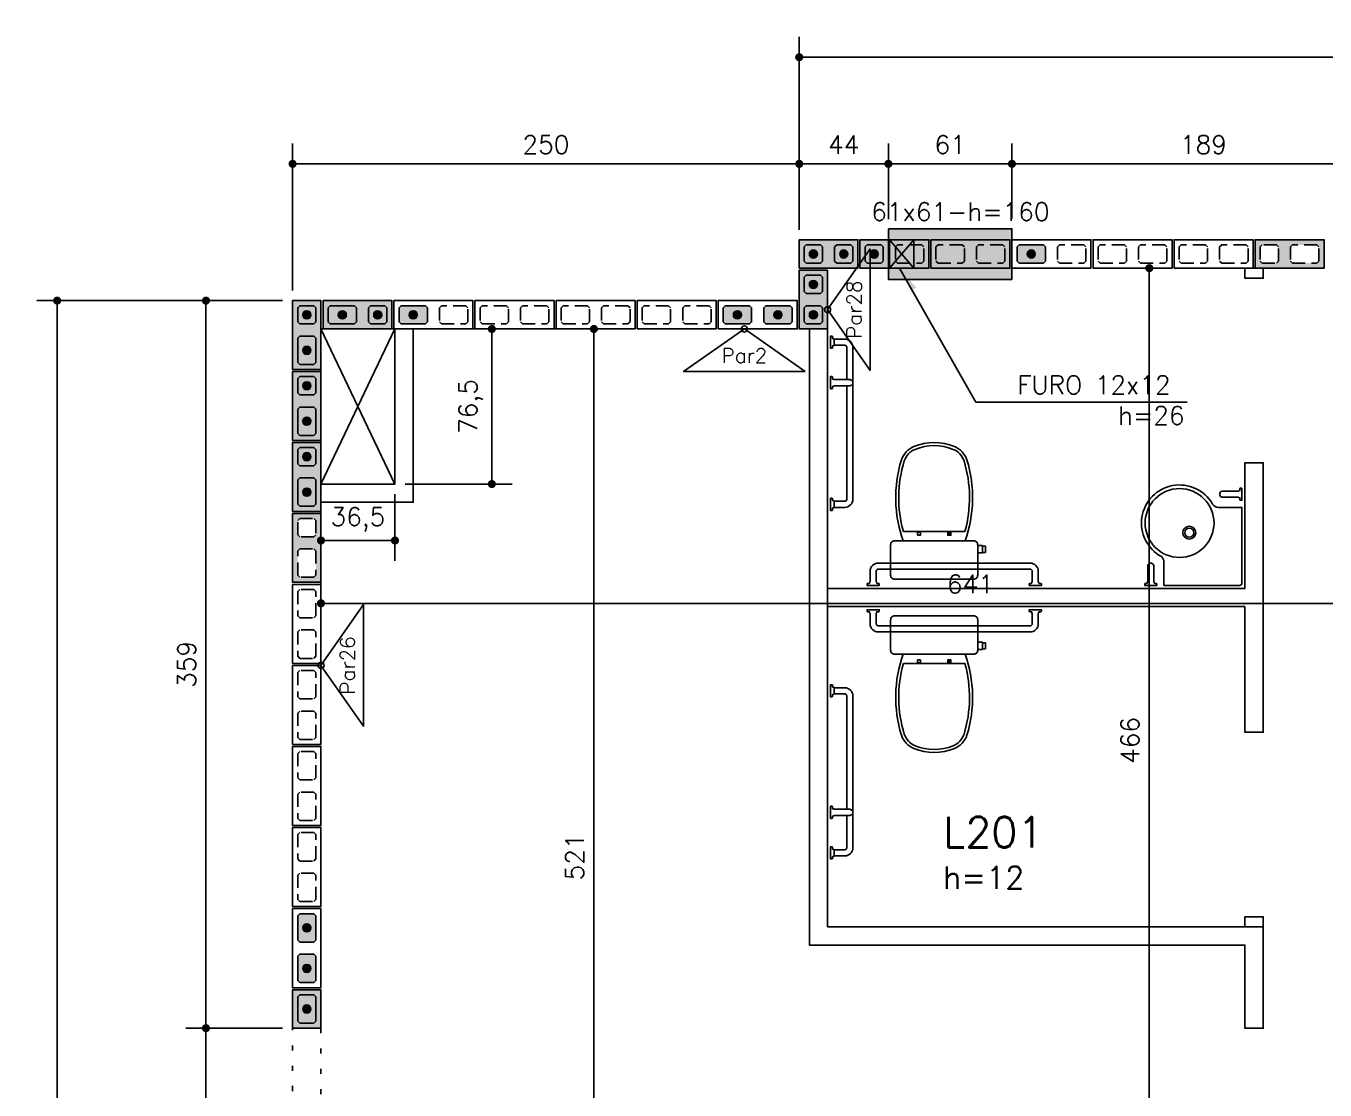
# Model space of a CAD drawing. Extents: x -14651 to 3496, y -7403 to -1290.
# Drawn here: x 68 to 709, y -6434 to -5909 of the extents above; entities that cross this region are included whole.
import ezdxf
from ezdxf.enums import TextEntityAlignment as Align

# ---------------------------------------------------------------- set-up
doc = ezdxf.new("R2010")
doc.units = 0
doc.header["$LTSCALE"] = 25
doc.linetypes.add('DASHED2', pattern=[0.375, 0.25, -0.125])
doc.linetypes.add('ESTILO_TQS_0002', pattern=[0.4, 0.1, -0.3])
for name, color, linetype in [('213', 252, 'Continuous'), ('241', 2, 'Continuous'), ('247', 50, 'Continuous'), ('248', 100, 'Continuous'), ('252', 1, 'Continuous'), ('ABERTURAS', 53, 'Continuous'), ('ac-furo', 170, 'Continuous'), ('ALVENARIA NÃO ESTRUTURAL', 242, 'Continuous'), ('Arranque', 14, 'Continuous'), ('COTA', 1, 'Continuous'), ('FERRO', 5, 'Continuous'), ('H2', 252, 'Continuous'), ('L-D', 2, 'Continuous'), ('L-N', 4, 'Continuous'), ('Linha_fina', 1, 'Continuous'), ('Pena_1', 1, 'Continuous'), ('Pena_2', 2, 'Continuous'), ('PORTA', 3, 'ESTILO_TQS_0002'), ('PROJ', 252, 'Continuous'), ('T1', 2, 'Continuous'), ('TJANELA', 2, 'Continuous'), ('VIGA', 3, 'Continuous')]:
    doc.layers.add(name, color=color, linetype=linetype)
doc.styles.add('COTA', font='romans.shx')
doc.styles.get("Standard").update_dxf_attribs({"font": 'romans.shx'})
doc.styles.add('Texto1', font='romans.shx', dxfattribs={"height": 9})
doc.dimstyles.new('forma', dxfattribs={"dimscale": 5, "dimtxt": 1.8, "dimasz": 0.8, "dimexe": 2, "dimexo": 1, "dimgap": 1, "dimtad": 1, "dimdec": 1, "dimzin": 9, "dimtxsty": 'COTA', "dimblk1": 'DOT', "dimblk2": 'DOT', "dimsah": 1, "dimcen": 0, "dimdle": 1, "dimclrd": 256, "dimclre": 256, "dimclrt": 2, "dimadec": 0, "dimazin": 0, "dimtfac": 1, "dimtdec": 0, "dimtmove": 0, "dimatfit": 3, "dimfxl": 1, "dimtolj": 1, "dimtzin": 0, "dimarcsym": 0})

# ---------------------------------------------------------------- blocks, each defined once
blk = doc.blocks.new('P4015', base_point=(5842102.11612, -8124149.02973))
blk.add_lwpolyline([(5842082.61612, -8124156.02973), (5842121.61612, -8124156.02973), (5842121.61612, -8124142.02973), (5842082.61612, -8124142.02973), (5842082.61612, -8124156.02973)])
at = {"color": 1, "linetype": 'DASHED2'}
for points in [[(5842085.11612, -8124152.52973), (5842086.11612, -8124153.52973), (5842098.11612, -8124153.52973), (5842099.11612, -8124152.52973), (5842099.11612, -8124145.52973), (5842098.11612, -8124144.52973), (5842086.11612, -8124144.52973), (5842085.11612, -8124145.52973), (5842085.11612, -8124152.52973)], [(5842105.11612, -8124152.52973), (5842106.11612, -8124153.52973), (5842118.11612, -8124153.52973), (5842119.11612, -8124152.52973), (5842119.11612, -8124145.52973), (5842118.11612, -8124144.52973), (5842106.11612, -8124144.52973), (5842105.11612, -8124145.52973), (5842105.11612, -8124152.52973)]]:
    blk.add_lwpolyline(points, dxfattribs=at)
blk = doc.blocks.new('P3515')
at = {"layer": '248'}
h = blk.add_hatch(color=100, dxfattribs=at)
h.paths.add_polyline_path([(17, 7), (-17, 7), (-17, -7), (17, -7)])
h.paths.add_polyline_path([(-5.5, -3.5), (-6.5, -4.5), (-13.5, -4.5), (-14.5, -3.5), (-14.5, 3.5), (-13.5, 4.5), (-6.5, 4.5), (-5.5, 3.5)], flags=16)
h.paths.add_polyline_path([(0.5, 3.5), (1.5, 4.5), (13.5, 4.5), (14.5, 3.5), (14.5, -3.5), (13.5, -4.5), (1.5, -4.5), (0.5, -3.5)], flags=16)
blk.add_lwpolyline([(-17, -7), (17, -7), (17, 7), (-17, 7), (-17, -7)])
at = {"color": 1, "linetype": 'DASHED2'}
for points in [[(-14.5, -3.5), (-13.5, -4.5), (-6.5, -4.5), (-5.5, -3.5), (-5.5, 3.5), (-6.5, 4.5), (-13.5, 4.5), (-14.5, 3.5), (-14.5, -3.5)], [(0.5, -3.5), (1.5, -4.5), (13.5, -4.5), (14.5, -3.5), (14.5, 3.5), (13.5, 4.5), (1.5, 4.5), (0.5, 3.5), (0.5, -3.5)]]:
    blk.add_lwpolyline(points, dxfattribs=at)
blk = doc.blocks.new('P3015')
at = {"layer": '252'}
h = blk.add_hatch(color=21, dxfattribs=at)
h.paths.add_polyline_path([(14.5, -7), (14.5, 7), (-14.5, 7), (-14.5, -7)])
h.paths.add_polyline_path([(3, 3.5), (4, 4.5), (11, 4.5), (12, 3.5), (12, -3.5), (11, -4.5), (4, -4.5), (3, -3.5)], flags=16)
h.paths.add_polyline_path([(-3, -3.5), (-4, -4.5), (-11, -4.5), (-12, -3.5), (-12, 3.5), (-11, 4.5), (-4, 4.5), (-3, 3.5)], flags=16)
blk.add_lwpolyline([(-14.5, -7), (14.5, -7), (14.5, 7), (-14.5, 7), (-14.5, -7)])
at = {"color": 1, "linetype": 'DASHED2'}
for points in [[(-12, -3.5), (-11, -4.5), (-4, -4.5), (-3, -3.5), (-3, 3.5), (-4, 4.5), (-11, 4.5), (-12, 3.5), (-12, -3.5)], [(3, -3.5), (4, -4.5), (11, -4.5), (12, -3.5), (12, 3.5), (11, 4.5), (4, 4.5), (3, 3.5), (3, -3.5)]]:
    blk.add_lwpolyline(points, dxfattribs=at)
blk = doc.blocks.new('GR-0909')
at = {"layer": '213'}
h = blk.add_hatch(color=256, dxfattribs=at)
h.paths.add_polyline_path([(3.5, -4.5), (4.5, -3.5), (4.500001, 3.5), (3.500001, 4.5), (-3.499999, 4.5), (-4.499999, 3.5), (-4.5, -3.5), (-3.5, -4.5)])
h.paths.add_polyline_path([(-2, 0, -1), (2, 0, -1)], flags=16)
at = {"layer": 'Arranque'}
blk.add_hatch(color=256, dxfattribs=at).paths.add_polyline_path([(2, 0, 1), (-2, 0, 1)])
at = {"layer": '213'}
blk.add_lwpolyline([(3.500001, 4.5), (4.500001, 3.5), (4.5, -3.5), (3.5, -4.5), (-3.5, -4.5), (-4.5, -3.5), (-4.499999, 3.5), (-3.499999, 4.5), (3.500001, 4.5)], dxfattribs=at)
at = {"layer": 'FERRO', "linetype": 'Continuous'}
blk.add_circle((0, 0), 2, dxfattribs=at)
blk = doc.blocks.new('GR-1409')
at = {"layer": '213'}
h = blk.add_hatch(color=256, dxfattribs=at)
h.paths.add_polyline_path([(-6, 4.5), (-7, 3.5), (-7, -3.5), (-6, -4.5), (6, -4.5), (7, -3.5), (7, 3.5), (6, 4.5)])
h.paths.add_polyline_path([(-2, 0, 1), (2, 0, 1)], flags=16)
at = {"layer": 'Arranque'}
blk.add_hatch(color=256, dxfattribs=at).paths.add_polyline_path([(-2, 0, 1), (2, 0, 1)])
at = {"layer": '213'}
blk.add_lwpolyline([(-7, 3.5), (-6, 4.5), (6, 4.5), (7, 3.5), (7, -3.5), (6, -4.5), (-6, -4.5), (-7, -3.5), (-7, 3.5)], dxfattribs=at)
at = {"layer": 'FERRO', "linetype": 'Continuous'}
blk.add_circle((0, 0), 2, dxfattribs=at)
blk = doc.blocks.new('P2015')
at = {"layer": '247'}
h = blk.add_hatch(color=50, dxfattribs=at)
h.paths.add_polyline_path([(9.5, 7), (-9.5, 7), (-9.5, -7), (9.5, -7)])
h.paths.add_polyline_path([(6, -4.5), (-6, -4.5), (-7, -3.5), (-7, 3.5), (-6, 4.5), (6, 4.5), (7, 3.5), (7, -3.5)], flags=16)
blk.add_lwpolyline([(-9.5, -7), (9.5, -7), (9.5, 7), (-9.5, 7), (-9.5, -7)])
at = {"color": 1, "linetype": 'DASHED2'}
blk.add_lwpolyline([(-7, -3.5), (-6, -4.5), (6, -4.5), (7, -3.5), (7, 3.5), (6, 4.5), (-6, 4.5), (-7, 3.5), (-7, -3.5)], dxfattribs=at)
blk = doc.blocks.new('_IDNPAR_2')
at = {"color": 3}
blk.add_lwpolyline([(1, -0.7), (0, 0), (-1, -0.7)], close=True, dxfattribs=at)
blk.add_circle((0, 0), 0.05, dxfattribs=at)
at = {"layer": '247', "color": 2, "style": 'COTA', "flags": 8}
blk.add_attdef('ID', text='', height=0.24, dxfattribs=at).set_placement((0, -0.438), align=Align.MIDDLE_CENTER)
blk = doc.blocks.new('_Dot')
at = {"color": 0, "linetype": 'ByBlock', "lineweight": -2}
blk.add_line((-0.5, 0), (-1, 0), dxfattribs=at)
at = {"color": 0, "linetype": 'ByBlock', "const_width": 0.5}
blk.add_lwpolyline([(-0.25, 0, 1), (0.25, 0, 1)], format="xyb", close=True, dxfattribs=at)
blk = doc.blocks.new('*D62')
at = {"layer": 'COTA', "lineweight": -2, "transparency": 16777216}
for p, q in [((449.52, -6009.6), (449.52, -5967.11)), ((493.52, -6004.43), (493.52, -5967.11)), ((453.52, -5977.11), (489.52, -5977.11))]:
    blk.add_line(p, q, dxfattribs=at)
at = {"layer": 'Defpoints', "color": 0, "transparency": 16777216}
for p in [(493.52, -5977.11), (493.52, -6009.43), (449.52, -6014.6)]:
    blk.add_point(p, dxfattribs=at)
at = {"layer": 'COTA', "lineweight": -2, "transparency": 16777216, "xscale": 4, "yscale": 4, "zscale": 4, "rotation": 180}
blk.add_blockref('_Dot', (449.52, -5977.11), dxfattribs=at)
at = {"layer": 'COTA', "lineweight": -2, "transparency": 16777216, "xscale": 4, "yscale": 4, "zscale": 4}
blk.add_blockref('_Dot', (493.52, -5977.11), dxfattribs=at)
at = {"layer": 'COTA', "color": 2, "transparency": 16777216, "insert": (471.52, -5967.61), "char_height": 9, "attachment_point": 5, "style": 'COTA'}
blk.add_mtext('\\A1;44 ', dxfattribs=at)
blk = doc.blocks.new('*D63')
at = {"layer": 'COTA', "lineweight": -2, "transparency": 16777216}
for p, q in [((493.52, -6004.43), (493.52, -5967.11)), ((554.52, -6004.1), (554.52, -5967.11)), ((497.52, -5977.11), (550.52, -5977.11))]:
    blk.add_line(p, q, dxfattribs=at)
at = {"layer": 'Defpoints', "color": 0, "transparency": 16777216}
for p in [(554.52, -5977.11), (493.52, -6009.43), (554.52, -6009.1)]:
    blk.add_point(p, dxfattribs=at)
at = {"layer": 'COTA', "lineweight": -2, "transparency": 16777216, "xscale": 4, "yscale": 4, "zscale": 4, "rotation": 180}
blk.add_blockref('_Dot', (493.52, -5977.11), dxfattribs=at)
at = {"layer": 'COTA', "lineweight": -2, "transparency": 16777216, "xscale": 4, "yscale": 4, "zscale": 4}
blk.add_blockref('_Dot', (554.52, -5977.11), dxfattribs=at)
at = {"layer": 'COTA', "color": 2, "transparency": 16777216, "insert": (524.02, -5967.61), "char_height": 9, "attachment_point": 5, "style": 'COTA'}
blk.add_mtext('\\A1;61 ', dxfattribs=at)
blk = doc.blocks.new('*D64')
at = {"layer": 'COTA', "lineweight": -2, "transparency": 16777216}
for p, q in [((554.52, -6004.1), (554.52, -5967.11)), ((743.52, -6009.6), (743.52, -5967.11)), ((558.52, -5977.11), (739.52, -5977.11))]:
    blk.add_line(p, q, dxfattribs=at)
at = {"layer": 'Defpoints', "color": 0, "transparency": 16777216}
for p in [(743.52, -5977.11), (554.52, -6009.1), (743.52, -6014.6)]:
    blk.add_point(p, dxfattribs=at)
at = {"layer": 'COTA', "lineweight": -2, "transparency": 16777216, "xscale": 4, "yscale": 4, "zscale": 4, "rotation": 180}
blk.add_blockref('_Dot', (554.52, -5977.11), dxfattribs=at)
at = {"layer": 'COTA', "lineweight": -2, "transparency": 16777216, "xscale": 4, "yscale": 4, "zscale": 4}
blk.add_blockref('_Dot', (743.52, -5977.11), dxfattribs=at)
at = {"layer": 'COTA', "color": 2, "transparency": 16777216, "insert": (649.02, -5967.61), "char_height": 9, "attachment_point": 5, "style": 'COTA'}
blk.add_mtext('\\A1;189 ', dxfattribs=at)
blk = doc.blocks.new('*D85')
at = {"layer": 'COTA', "lineweight": -2, "transparency": 16777216}
for p, q in [((199.52, -6039.6), (199.52, -5967.11)), ((449.52, -6009.6), (449.52, -5967.11)), ((445.52, -5977.11), (203.52, -5977.11))]:
    blk.add_line(p, q, dxfattribs=at)
at = {"layer": 'Defpoints', "color": 0, "transparency": 16777216}
for p in [(199.52, -5977.11), (449.52, -6014.6), (199.52, -6044.6)]:
    blk.add_point(p, dxfattribs=at)
at = {"layer": 'COTA', "lineweight": -2, "transparency": 16777216, "xscale": 4, "yscale": 4, "zscale": 4, "rotation": 180}
blk.add_blockref('_Dot', (199.52, -5977.11), dxfattribs=at)
at = {"layer": 'COTA', "lineweight": -2, "transparency": 16777216, "xscale": 4, "yscale": 4, "zscale": 4}
blk.add_blockref('_Dot', (449.52, -5977.11), dxfattribs=at)
at = {"layer": 'COTA', "color": 2, "transparency": 16777216, "insert": (324.52, -5967.61), "char_height": 9, "attachment_point": 5, "style": 'COTA'}
blk.add_mtext('\\A1;250 ', dxfattribs=at)
blk = doc.blocks.new('*D114')
at = {"layer": 'COTA', "lineweight": -2, "transparency": 16777216}
for p, q in [((194.52, -6403.6), (146.75, -6403.6)), ((156.75, -6520.6), (156.75, -6407.6)), ((194.52, -6524.6), (146.75, -6524.6))]:
    blk.add_line(p, q, dxfattribs=at)
at = {"layer": 'Defpoints', "color": 0, "transparency": 16777216}
for p in [(156.75, -6403.6), (199.52, -6403.6), (199.52, -6524.6)]:
    blk.add_point(p, dxfattribs=at)
at = {"layer": 'COTA', "lineweight": -2, "transparency": 16777216, "xscale": 4, "yscale": 4, "zscale": 4}
for p, rotation in [((156.75, -6403.6), 90), ((156.75, -6524.6), 270)]:
    blk.add_blockref('_Dot', p, dxfattribs=dict(at, rotation=rotation))
at = {"layer": 'COTA', "color": 2, "transparency": 16777216, "insert": (147.25, -6464.1), "char_height": 9, "attachment_point": 5, "rotation": 90, "style": 'COTA'}
blk.add_mtext('\\A1;121 ', dxfattribs=at)
blk = doc.blocks.new('*D115')
at = {"layer": 'COTA', "lineweight": -2, "transparency": 16777216}
for p, q in [((194.52, -6044.6), (146.75, -6044.6)), ((156.75, -6399.6), (156.75, -6048.6)), ((194.52, -6403.6), (146.75, -6403.6))]:
    blk.add_line(p, q, dxfattribs=at)
at = {"layer": 'Defpoints', "color": 0, "transparency": 16777216}
for p in [(156.75, -6044.6), (199.52, -6044.6), (199.52, -6403.6)]:
    blk.add_point(p, dxfattribs=at)
at = {"layer": 'COTA', "lineweight": -2, "transparency": 16777216, "xscale": 4, "yscale": 4, "zscale": 4}
for p, rotation in [((156.75, -6044.6), 90), ((156.75, -6403.6), 270)]:
    blk.add_blockref('_Dot', p, dxfattribs=dict(at, rotation=rotation))
at = {"layer": 'COTA', "color": 2, "transparency": 16777216, "insert": (147.25, -6224.1), "char_height": 9, "attachment_point": 5, "rotation": 90, "style": 'COTA'}
blk.add_mtext('\\A1;359 ', dxfattribs=at)
blk = doc.blocks.new('*D116')
at = {"layer": 'COTA', "lineweight": -2, "transparency": 16777216}
for p, q in [((449.52, -6009.6), (449.52, -5914.5)), ((3258.52, -6009.6), (3258.52, -5914.5)), ((453.52, -5924.5), (3254.52, -5924.5))]:
    blk.add_line(p, q, dxfattribs=at)
at = {"layer": 'Defpoints', "color": 0, "transparency": 16777216}
for p in [(3258.52, -5924.5), (449.52, -6014.6), (3258.52, -6014.6)]:
    blk.add_point(p, dxfattribs=at)
at = {"layer": 'COTA', "lineweight": -2, "transparency": 16777216, "xscale": 4, "yscale": 4, "zscale": 4, "rotation": 180}
blk.add_blockref('_Dot', (449.52, -5924.5), dxfattribs=at)
at = {"layer": 'COTA', "lineweight": -2, "transparency": 16777216, "xscale": 4, "yscale": 4, "zscale": 4}
blk.add_blockref('_Dot', (3258.52, -5924.5), dxfattribs=at)
at = {"layer": 'COTA', "color": 2, "transparency": 16777216, "insert": (1854.02, -5915), "char_height": 9, "attachment_point": 5, "style": 'COTA'}
blk.add_mtext('\\A1;2809 ', dxfattribs=at)
blk = doc.blocks.new('*D119')
at = {"layer": 'COTA', "lineweight": -2, "transparency": 16777216}
for p, q in [((194.52, -6044.6), (73.33, -6044.6)), ((83.33, -6048.6), (83.33, -7129.6)), ((194.52, -7133.6), (73.33, -7133.6))]:
    blk.add_line(p, q, dxfattribs=at)
at = {"layer": 'Defpoints', "color": 0, "transparency": 16777216}
for p in [(199.52, -6044.6), (83.33, -7133.6), (199.52, -7133.6)]:
    blk.add_point(p, dxfattribs=at)
at = {"layer": 'COTA', "lineweight": -2, "transparency": 16777216, "xscale": 4, "yscale": 4, "zscale": 4}
for p, rotation in [((83.33, -6044.6), 90), ((83.33, -7133.6), 270)]:
    blk.add_blockref('_Dot', p, dxfattribs=dict(at, rotation=rotation))
at = {"layer": 'COTA', "color": 2, "transparency": 16777216, "insert": (73.83, -6589.1), "char_height": 9, "attachment_point": 5, "rotation": 90, "style": 'COTA'}
blk.add_mtext('\\A1;1089 ', dxfattribs=at)
blk = doc.blocks.new('*D120')
at = {"layer": 'COTA', "lineweight": -2, "transparency": 16777216}
for p, q in [((213.52, -6153.6), (213.52, -6203.97)), ((854.52, -6174.1), (854.52, -6203.97)), ((217.52, -6193.97), (850.52, -6193.97))]:
    blk.add_line(p, q, dxfattribs=at)
at = {"layer": 'Defpoints', "color": 0, "transparency": 16777216}
for p in [(213.52, -6148.6), (854.52, -6169.1), (854.52, -6193.97)]:
    blk.add_point(p, dxfattribs=at)
at = {"layer": 'COTA', "lineweight": -2, "transparency": 16777216, "xscale": 4, "yscale": 4, "zscale": 4, "rotation": 180}
blk.add_blockref('_Dot', (213.52, -6193.97), dxfattribs=at)
at = {"layer": 'COTA', "lineweight": -2, "transparency": 16777216, "xscale": 4, "yscale": 4, "zscale": 4}
blk.add_blockref('_Dot', (854.52, -6193.97), dxfattribs=at)
at = {"layer": 'COTA', "color": 2, "transparency": 16777216, "insert": (534.02, -6184.47), "char_height": 9, "attachment_point": 5, "style": 'COTA'}
blk.add_mtext('\\A1;641 ', dxfattribs=at)
blk = doc.blocks.new('*D141')
at = {"layer": 'COTA', "lineweight": -2, "transparency": 16777216}
for p, q in [((303.88, -6058.6), (358.22, -6058.6)), ((348.22, -6062.6), (348.22, -6575.6)), ((303.88, -6579.6), (358.22, -6579.6))]:
    blk.add_line(p, q, dxfattribs=at)
at = {"layer": 'Defpoints', "color": 0, "transparency": 16777216}
for p in [(298.88, -6058.6), (298.88, -6579.6), (348.22, -6579.6)]:
    blk.add_point(p, dxfattribs=at)
at = {"layer": 'COTA', "lineweight": -2, "transparency": 16777216, "xscale": 4, "yscale": 4, "zscale": 4}
for p, rotation in [((348.22, -6058.6), 90), ((348.22, -6579.6), 270)]:
    blk.add_blockref('_Dot', p, dxfattribs=dict(at, rotation=rotation))
at = {"layer": 'COTA', "color": 2, "transparency": 16777216, "insert": (338.72, -6319.1), "char_height": 9, "attachment_point": 5, "rotation": 90, "style": 'COTA'}
blk.add_mtext('\\A1;521 ', dxfattribs=at)
blk = doc.blocks.new('*D144')
at = {"layer": 'COTA', "lineweight": -2, "transparency": 16777216}
for p, q in [((628.52, -6028.6), (612.29, -6028.6)), ((622.29, -6032.6), (622.29, -6490.6)), ((664.52, -6494.6), (612.29, -6494.6))]:
    blk.add_line(p, q, dxfattribs=at)
at = {"layer": 'Defpoints', "color": 0, "transparency": 16777216}
for p in [(633.52, -6028.6), (622.29, -6494.6), (669.52, -6494.6)]:
    blk.add_point(p, dxfattribs=at)
at = {"layer": 'COTA', "lineweight": -2, "transparency": 16777216, "xscale": 4, "yscale": 4, "zscale": 4}
for p, rotation in [((622.29, -6028.6), 90), ((622.29, -6494.6), 270)]:
    blk.add_blockref('_Dot', p, dxfattribs=dict(at, rotation=rotation))
at = {"layer": 'COTA', "color": 2, "transparency": 16777216, "insert": (612.79, -6261.6), "char_height": 9, "attachment_point": 5, "rotation": 90, "style": 'COTA'}
blk.add_mtext('\\A1;466 ', dxfattribs=at)
blk = doc.blocks.new('proj-terreo-1')
at = {"layer": 'ALVENARIA NÃO ESTRUTURAL'}
for points in [[(2402.41, 1322.37), (2393.41, 1322.37), (2393.41, 1317.37), (2402.41, 1317.37)], [(1937.41, 1206.87), (1982.91, 1206.87), (1982.91, 1292.37), (1973.91, 1292.37), (1973.91, 1215.87), (1937.41, 1215.87), (1937.41, 1206.87)], [(2187.41, 997.37), (2402.41, 997.37), (2402.41, 947.37), (2393.41, 947.37), (2393.41, 988.37), (2178.41, 988.37), (2178.41, 1292.37), (2187.41, 1292.37), (2187.41, 1292.37), (2187.41, 1292.37), (2187.41, 1292.37), (2187.41, 1292.37)], [(2393.41, 1155.37), (2393.41, 1093.37), (2402.41, 1093.37), (2402.41, 1093.37), (2402.41, 1093.37), (2402.41, 1093.37), (2402.41, 1226.37), (2393.41, 1226.37), (2393.41, 1164.37), (2187.41, 1164.37), (2187.41, 1155.37)]]:
    blk.add_lwpolyline(points, close=True, dxfattribs=at)
blk.add_lwpolyline([(2402.41, 997.37), (2393.41, 997.37), (2393.41, 1002.37), (2402.41, 1002.37), (2402.41, 997.37)], dxfattribs=at)
at = {"layer": 'Pena_1'}
for p, q in [((1937.41, 1215.87), (1973.91, 1292.37)), ((1937.41, 1292.37), (1973.91, 1215.87))]:
    blk.add_line(p, q, dxfattribs=at)
at = {"layer": 'Pena_2'}
blk.add_lwpolyline([(1937.41, 1215.87), (1973.91, 1215.87), (1973.91, 1292.37), (1937.41, 1292.37), (1937.41, 1215.87)], dxfattribs=at)
at = {"layer": 'PROJ'}
for points in [[(2190.6, 1287.37, 0.368204), (2190.29, 1287.68), (2189.9, 1287.68), (2189.9, 1288.57, 0.36603), (2189.6, 1288.87), (2188.91, 1288.87), (2188.91, 1282.87), (2189.6, 1282.87, 0.36602), (2189.9, 1283.18), (2189.9, 1284.07), (2190.29, 1284.07, 0.368201), (2190.6, 1284.37)], [(2196.91, 1267.37), (2196.91, 1283.37, 0.414214), (2195.91, 1284.37), (2190.6, 1284.37), (2190.6, 1287.37), (2195.91, 1287.37, -0.414213), (2199.91, 1283.37), (2199.91, 1265.87)], [(2196.91, 1264.37), (2196.91, 1208.37, -0.414214), (2195.91, 1207.37), (2190.6, 1207.37), (2190.6, 1204.37), (2195.91, 1204.37, 0.414214), (2199.91, 1208.37), (2199.91, 1265.87)], [(2255.32, 1187.87, 0.160999), (2256.18, 1227.77, 0.2149), (2250.01, 1234.37, 0.2), (2230.01, 1234.37, 0.2149), (2223.84, 1227.77, 0.160999), (2224.7, 1187.87)], [(2190.6, 1207.37, 0.368204), (2190.29, 1207.68), (2189.9, 1207.68), (2189.9, 1208.57, 0.36603), (2189.6, 1208.87), (2188.91, 1208.87), (2188.91, 1202.87), (2189.6, 1202.87, 0.36602), (2189.9, 1203.18), (2189.9, 1204.07), (2190.29, 1204.07, 0.368201), (2190.6, 1204.37)], [(2365.91, 1195.07, 1), (2365.91, 1188.67, 1)], [(2365.91, 1194.12, 1), (2365.91, 1189.62, 1)], [(2365.91, 1195.07, -1), (2365.91, 1188.67, -1)], [(2365.91, 1194.12, -1), (2365.91, 1189.62, -1)], [(2212.41, 1173.87), (2287.41, 1173.87, -0.414214), (2288.41, 1172.87), (2288.41, 1167.56, 0.368204), (2288.1, 1167.26), (2288.1, 1166.87), (2287.22, 1166.87, 0.36603), (2286.91, 1166.56), (2286.91, 1165.87), (2292.91, 1165.87), (2292.91, 1166.56, 0.36602), (2292.6, 1166.87), (2291.72, 1166.87), (2291.72, 1167.26, 0.368201), (2291.41, 1167.56), (2291.41, 1172.87, 0.414214), (2287.41, 1176.87), (2212.41, 1176.87, 0.414213), (2208.41, 1172.87), (2208.41, 1167.56, 0.368204), (2208.1, 1167.26), (2208.1, 1166.87), (2207.22, 1166.87, 0.36603), (2206.91, 1166.56), (2206.91, 1165.87), (2212.91, 1165.87), (2212.91, 1166.56, 0.36602), (2212.6, 1166.87), (2211.72, 1166.87), (2211.72, 1167.26, 0.368201), (2211.41, 1167.56), (2211.41, 1172.87, -0.414214), (2212.41, 1173.87)], [(2353.41, 1177.43, 0.000095), (2353.41, 1177.43, 0.000095)], [(2212.41, 1145.87), (2287.41, 1145.87, 0.414214), (2288.41, 1146.87), (2288.41, 1152.18, -0.368204), (2288.1, 1152.49), (2288.1, 1152.88), (2287.22, 1152.88, -0.36603), (2286.91, 1153.18), (2286.91, 1153.87), (2292.91, 1153.87), (2292.91, 1153.18, -0.36602), (2292.6, 1152.88), (2291.72, 1152.88), (2291.72, 1152.49, -0.368201), (2291.41, 1152.18), (2291.41, 1146.87, -0.414214), (2287.41, 1142.87), (2212.41, 1142.87, -0.414213), (2208.41, 1146.87), (2208.41, 1152.18, -0.368204), (2208.1, 1152.49), (2208.1, 1152.88), (2207.22, 1152.88, -0.36603), (2206.91, 1153.18), (2206.91, 1153.87), (2212.91, 1153.87), (2212.91, 1153.18, -0.36602), (2212.6, 1152.88), (2211.72, 1152.88), (2211.72, 1152.49, -0.368201), (2211.41, 1152.18), (2211.41, 1146.87, 0.414214), (2212.41, 1145.87)], [(2255.32, 1131.87, -0.160999), (2256.18, 1091.98, -0.2149), (2250.01, 1085.37, -0.2), (2230.01, 1085.37, -0.2149), (2223.84, 1091.98, -0.160999), (2224.7, 1131.87)], [(2190.6, 1112.37, -0.368204), (2190.29, 1112.07), (2189.9, 1112.07), (2189.9, 1111.18, -0.36603), (2189.6, 1110.87), (2188.91, 1110.87), (2188.91, 1116.87), (2189.6, 1116.87, -0.36602), (2189.9, 1116.57), (2189.9, 1115.68), (2190.29, 1115.68, -0.368201), (2190.6, 1115.37)], [(2196.91, 1055.37), (2196.91, 1111.37, 0.414214), (2195.91, 1112.37), (2190.6, 1112.37), (2190.6, 1115.37), (2195.91, 1115.37, -0.414214), (2199.91, 1111.37), (2199.91, 1053.87)], [(2196.91, 1052.37), (2196.91, 1036.37, -0.414214), (2195.91, 1035.37), (2190.6, 1035.37), (2190.6, 1032.37), (2195.91, 1032.37, 0.414213), (2199.91, 1036.37), (2199.91, 1053.87)], [(2190.6, 1032.37, -0.368204), (2190.29, 1032.07), (2189.9, 1032.07), (2189.9, 1031.18, -0.36603), (2189.6, 1030.87), (2188.91, 1030.87), (2188.91, 1036.87), (2189.6, 1036.87, -0.36602), (2189.9, 1036.57), (2189.9, 1035.68), (2190.29, 1035.68, -0.368201), (2190.6, 1035.37)]]:
    blk.add_lwpolyline(points, format="xyb", dxfattribs=at)
for points in [[(2188.91, 1268.87), (2188.91, 1262.87), (2189.6, 1262.87, 0.36602), (2189.9, 1263.18), (2189.9, 1264.07), (2190.29, 1264.07, 0.368201), (2190.6, 1264.37), (2198.36, 1264.37, 1.035756), (2198.36, 1267.37), (2190.6, 1267.37, 0.368204), (2190.29, 1267.68), (2189.9, 1267.68), (2189.9, 1268.57, 0.36603), (2189.6, 1268.87)], [(2224.82, 1192.48, -0.143138), (2225.27, 1227.3, -0.214265), (2230.59, 1232.98, -0.199973), (2249.43, 1232.98, -0.214265), (2254.74, 1227.3, -0.143138), (2255.2, 1192.48)], [(2353.41, 1177.43, 0.216275), (2352.21, 1180.06, -1.324771), (2377.43, 1205.98, 0.246113), (2380.27, 1204.37), (2391.91, 1204.37), (2391.91, 1166.97, -0.414214), (2390.81, 1165.87), (2353.41, 1165.87), (2353.41, 1177.43)], [(2391.91, 1213.87), (2391.91, 1207.87), (2391.22, 1207.87, -0.36602), (2390.91, 1208.18), (2390.91, 1209.07), (2390.53, 1209.07, -0.368201), (2390.22, 1209.37), (2382.46, 1209.37, -1.035756), (2382.46, 1212.37), (2390.22, 1212.37, -0.368204), (2390.53, 1212.68), (2390.91, 1212.68), (2390.91, 1213.57, -0.36603), (2391.22, 1213.87)], [(2261.51, 1181.87), (2261.51, 1185.47), (2261.51, 1185.87, 0.414214), (2259.51, 1187.87), (2220.51, 1187.87, 0.414214), (2218.51, 1185.87), (2218.51, 1170.87, 0.414214), (2220.51, 1168.87), (2259.51, 1168.87, 0.414214), (2261.51, 1170.87)], [(2349.91, 1165.87), (2343.91, 1165.87), (2343.91, 1166.56, -0.36602), (2344.22, 1166.87), (2345.1, 1166.87), (2345.1, 1167.26, -0.368201), (2345.41, 1167.56), (2345.41, 1175.32, -1.035756), (2348.41, 1175.32), (2348.41, 1167.56, -0.368204), (2348.72, 1167.26), (2348.72, 1166.87), (2349.6, 1166.87, -0.36603), (2349.91, 1166.56)], [(2261.51, 1137.87), (2261.51, 1134.27), (2261.51, 1133.87, -0.414214), (2259.51, 1131.87), (2220.51, 1131.87, -0.414214), (2218.51, 1133.87), (2218.51, 1148.87, -0.414214), (2220.51, 1150.87), (2259.51, 1150.87, -0.414214), (2261.51, 1148.87)], [(2224.82, 1127.26, 0.143138), (2225.27, 1092.44, 0.214265), (2230.59, 1086.76, 0.199973), (2249.43, 1086.76, 0.214265), (2254.74, 1092.44, 0.143138), (2255.2, 1127.26)], [(2188.91, 1050.87), (2188.91, 1056.87), (2189.6, 1056.87, -0.36602), (2189.9, 1056.57), (2189.9, 1055.68), (2190.29, 1055.68, -0.368201), (2190.6, 1055.37), (2198.36, 1055.37, -1.035756), (2198.36, 1052.37), (2190.6, 1052.37, -0.368204), (2190.29, 1052.07), (2189.9, 1052.07), (2189.9, 1051.18, -0.36603), (2189.6, 1050.87)]]:
    blk.add_lwpolyline(points, format="xyb", close=True, dxfattribs=at)
for points in [[(2231.76, 1190.62), (2231.76, 1192.48), (2233.26, 1192.48), (2233.26, 1190.62)], [(2246.76, 1190.62), (2246.76, 1192.48), (2248.26, 1192.48), (2248.26, 1190.62)], [(2231.76, 1129.12), (2231.76, 1127.26), (2233.26, 1127.26), (2233.26, 1129.12)], [(2246.76, 1129.12), (2246.76, 1127.26), (2248.26, 1127.26), (2248.26, 1129.12)]]:
    blk.add_lwpolyline(points, close=True, dxfattribs=at)
for points in [[(2246.76, 1192.48), (2246.76, 1190.62), (2247.46, 1190.62), (2247.46, 1192.48)], [(2261.51, 1181.87), (2263.81, 1181.87), (2263.81, 1182.17), (2265.31, 1182.17), (2265.31, 1185.17), (2263.81, 1185.17), (2263.81, 1185.47), (2261.51, 1185.47)], [(2263.81, 1182.17), (2263.81, 1185.17)], [(2261.51, 1137.87), (2263.81, 1137.87), (2263.81, 1137.57), (2265.31, 1137.57), (2265.31, 1134.57), (2263.81, 1134.57), (2263.81, 1134.27), (2261.51, 1134.27)], [(2263.81, 1137.57), (2263.81, 1134.57)], [(2246.76, 1127.26), (2246.76, 1129.12), (2247.46, 1129.12), (2247.46, 1127.26)]]:
    blk.add_lwpolyline(points, dxfattribs=at)
for centre, radius in [((2361.13, 1196.62), 17), ((2232.51, 1191.37), 0.75), ((2247.51, 1191.37), 0.75), ((2232.51, 1128.37), 0.75), ((2247.51, 1128.37), 0.75)]:
    blk.add_circle(centre, radius, dxfattribs=at)
blk = doc.blocks.new('furo 12 x12')
at = {"layer": 'H2'}
for points in [[(-1405.39, -3672.05), (-1399.38, -3665.04), (-1411.38, -3665.04)], [(-1411.38, -3679.04), (-1405.39, -3672.05), (-1411.38, -3665.04)], [(-1399.38, -3679.08), (-1399.38, -3665.04), (-1405.39, -3672.05)], [(-1405.39, -3672.05), (-1411.38, -3679.04), (-1411.38, -3679.08), (-1399.38, -3679.08)]]:
    blk.add_hatch(color=256, dxfattribs=at).paths.add_polyline_path(points)
at = {"layer": 'Pena_2', "ltscale": 0.5}
blk.add_lwpolyline([(-1411.38, -3665.04), (-1399.38, -3665.04), (-1399.38, -3679.08), (-1411.38, -3679.08)], close=True, dxfattribs=at)
at = {"layer": 'VIGA', "ltscale": 0.5}
for p, q in [((-1399.38, -3665.04), (-1411.38, -3679.04)), ((-1399.38, -3679.08), (-1411.38, -3665.04))]:
    blk.add_line(p, q, dxfattribs=at)
blk = doc.blocks.new('ss')
at = {"layer": 'Linha_fina'}
blk.add_solid([(0, 0), (-2.5, -0.29), (-2.5, 0.3)], dxfattribs=at)
blk = doc.blocks.new('*D240')
at = {"layer": 'COTA', "lineweight": -2, "transparency": 16777216}
for p, q in [((255.02, -6058.6), (307.84, -6058.6)), ((297.84, -6062.6), (297.84, -6131.1)), ((255.02, -6135.1), (307.84, -6135.1))]:
    blk.add_line(p, q, dxfattribs=at)
at = {"layer": 'Defpoints', "color": 0, "transparency": 16777216}
for p in [(250.02, -6058.6), (250.02, -6135.1), (297.84, -6135.1)]:
    blk.add_point(p, dxfattribs=at)
at = {"layer": 'COTA', "lineweight": -2, "transparency": 16777216, "xscale": 4, "yscale": 4, "zscale": 4}
for p, rotation in [((297.84, -6058.6), 90), ((297.84, -6135.1), 270)]:
    blk.add_blockref('_Dot', p, dxfattribs=dict(at, rotation=rotation))
at = {"layer": 'COTA', "color": 2, "transparency": 16777216, "insert": (287.48, -6096.85), "char_height": 9, "attachment_point": 5, "rotation": 90, "style": 'COTA'}
blk.add_mtext('\\A1;76,5 ', dxfattribs=at)
blk = doc.blocks.new('*D241')
at = {"layer": 'COTA', "lineweight": -2, "transparency": 16777216}
for p, q in [((213.52, -6140.1), (213.52, -6172.95)), ((250.02, -6140.1), (250.02, -6172.95)), ((246.02, -6162.95), (217.52, -6162.95))]:
    blk.add_line(p, q, dxfattribs=at)
at = {"layer": 'Defpoints', "color": 0, "transparency": 16777216}
for p in [(213.52, -6135.1), (250.02, -6135.1), (213.52, -6162.95)]:
    blk.add_point(p, dxfattribs=at)
at = {"layer": 'COTA', "lineweight": -2, "transparency": 16777216, "xscale": 4, "yscale": 4, "zscale": 4, "rotation": 180}
blk.add_blockref('_Dot', (213.52, -6162.95), dxfattribs=at)
at = {"layer": 'COTA', "lineweight": -2, "transparency": 16777216, "xscale": 4, "yscale": 4, "zscale": 4}
blk.add_blockref('_Dot', (250.02, -6162.95), dxfattribs=at)
at = {"layer": 'COTA', "color": 2, "transparency": 16777216, "insert": (231.77, -6152.59), "char_height": 9, "attachment_point": 5, "style": 'COTA'}
blk.add_mtext('\\A1;36,5 ', dxfattribs=at)

msp = doc.modelspace()

# ---------------------------------------------------------------- hatches: boundary and pattern name
at = {"layer": 'ABERTURAS', "transparency": 33554457}
msp.add_hatch(color=256, dxfattribs=at).paths.add_polyline_path([(493.52, -6009.1), (554.52, -6009.1), (554.52, -6034.1), (493.52, -6034.1)])

# ---------------------------------------------------------------- linework, layer by layer
at = {"layer": 'ABERTURAS'}
msp.add_lwpolyline([(493.52, -6009.1), (554.52, -6009.1), (554.52, -6034.1), (493.52, -6034.1)], close=True, dxfattribs=at)
at = {"layer": 'ac-furo'}
for p, q in [((506.01, -6014.6), (494.01, -6028.6)), ((494.01, -6014.6), (506.01, -6028.6)), ((506.01, -6014.6), (494.01, -6028.6)), ((494.01, -6014.6), (506.01, -6028.6)), ((506.01, -6014.6), (494.01, -6028.6)), ((494.01, -6014.6), (506.01, -6028.6)), ((506.02, -6014.6), (494.02, -6028.6)), ((494.02, -6014.6), (506.02, -6028.6))]:
    msp.add_line(p, q, dxfattribs=at)
for points in [[(494.01, -6014.6), (506.01, -6014.6), (506.01, -6028.6), (494.01, -6028.6)], [(494.01, -6014.6), (506.01, -6014.6), (506.01, -6028.6), (494.01, -6028.6)], [(494.01, -6014.6), (506.01, -6014.6), (506.01, -6028.6), (494.01, -6028.6)], [(494.02, -6014.6), (506.02, -6014.6), (506.02, -6028.6), (494.02, -6028.6)]]:
    msp.add_lwpolyline(points, close=True, dxfattribs=at)
at = {"layer": 'Linha_fina'}
for q in [(499.06, -6028.63), (640.93, -6094.73)]:
    msp.add_line((536.73, -6094.73), q, dxfattribs=at)
at = {"layer": 'PORTA'}
msp.add_lwpolyline([(213.52, -6403.6), (213.52, -6524.6), (199.52, -6524.6), (199.52, -6403.6)], close=True, dxfattribs=at)

# ---------------------------------------------------------------- block references
for name, p in [('GR-0909', (456.52, -6021.6)), ('GR-0909', (471.52, -6021.6)), ('GR-0909', (486.52, -6021.6)), ('GR-1409', (564.02, -6021.6)), ('proj-terreo-1', (-1723.89, -7350.97)), ('GR-0909', (456.52, -6036.6)), ('GR-0909', (206.52, -6051.6)), ('GR-1409', (224.02, -6051.6)), ('GR-0909', (241.52, -6051.6)), ('GR-1409', (259.02, -6051.6)), ('GR-1409', (419.02, -6051.6)), ('GR-1409', (439.02, -6051.6)), ('GR-0909', (456.52, -6051.6)), ('GR-0909', (206.52, -6086.6)), ('GR-0909', (206.52, -6121.6))]:
    msp.add_blockref(name, p)
at = {"rotation": 90}
for p in [(206.52, -6069.1), (206.52, -6104.1), (206.52, -6139.1), (206.52, -6354.1), (206.52, -6374.1), (206.52, -6394.1)]:
    msp.add_blockref('GR-1409', p, dxfattribs=at)
at = {"layer": '241'}
for name, p in [('P3015', (464.02, -6021.6)), ('P3515', (496.52, -6021.6)), ('P4015', (534.02, -6021.6)), ('P4015', (574.02, -6021.6)), ('P4015', (614.02, -6021.6)), ('P4015', (654.02, -6021.6)), ('P3515', (691.52, -6021.6)), ('P4015', (269.02, -6051.6)), ('P4015', (309.02, -6051.6)), ('P4015', (349.02, -6051.6)), ('P4015', (389.02, -6051.6)), ('P4015', (429.02, -6051.6))]:
    msp.add_blockref(name, p, dxfattribs=at)
for name, p, rotation in [('P3015', (456.52, -6044.1), 270), ('P4015', (206.52, -6204.1), 270), ('P4015', (206.52, -6244.1), 270), ('P4015', (206.52, -6284.1), 270), ('P4015', (206.52, -6324.1), 270), ('P4015', (206.52, -6364.1), 270), ('P2015', (206.52, -6394.1), 90)]:
    msp.add_blockref(name, p, dxfattribs=dict(at, rotation=rotation))
at = {"layer": '241', "xscale": -1, "rotation": 90}
for p in [(206.52, -6061.6), (206.52, -6096.6), (206.52, -6131.6), (206.52, -6166.6)]:
    msp.add_blockref('P3515', p, dxfattribs=at)
at = {"layer": '241', "xscale": -1}
msp.add_blockref('P3515', (231.52, -6051.6), dxfattribs=at)
at = {"layer": '247', "linetype": 'Continuous', "xscale": 30, "yscale": 30, "zscale": 30, "rotation": 90}
for p, values in [((463.52, -6049.03), {'ID': 'Par28'}), ((213.52, -6224.6), {'ID': 'Par26'})]:
    msp.add_blockref('_IDNPAR_2', p, dxfattribs=at).add_auto_attribs(values)
at = {"layer": '247', "linetype": 'Continuous', "xscale": 30, "yscale": 30, "zscale": 30}
msp.add_blockref('_IDNPAR_2', (422.46, -6058.6), dxfattribs=at).add_auto_attribs({'ID': 'Par2'})
at = {"layer": 'COTA'}
msp.add_blockref('furo 12 x12', (1905.4, -2349.55), dxfattribs=at)
at = {"layer": 'COTA', "xscale": -4.999999999999998, "yscale": 4.999999999999998, "zscale": 4.999999999999998, "rotation": 303.6559025255237}
msp.add_blockref('ss', (499.06, -6028.63), dxfattribs=at)

# ---------------------------------------------------------------- texts
at = {"layer": 'L-D'}
msp.add_text('h=12', height=11, dxfattribs=at).set_placement((520.55, -6334.78))
at = {"layer": 'L-N'}
msp.add_text('L201', height=15, dxfattribs=at).set_placement((520.55, -6314.38))
at = {"layer": 'T1', "style": 'Texto1'}
for s, p in [('FURO 12x12', (557.21, -6090.69)), ('h=26', (606.91, -6105.81))]:
    msp.add_text(s, height=9, dxfattribs=at).set_placement(p)
at = {"layer": 'TJANELA', "style": 'Texto1'}
msp.add_text('61x61-h=160', height=9, dxfattribs=at).set_placement((529.08, -6005.24), align=Align.CENTER)

# ---------------------------------------------------------------- dimensions: what is measured, and where the dimension line sits
at = {"layer": 'COTA'}
for base, p1, p2, override, picture, middle in [((3258.52, -5924.5), (449.52, -6014.6), (3258.52, -6014.6), {"dimpost": ' '}, '*D116', (1854.02, -5915)), ((199.52, -5977.11), (449.52, -6014.6), (199.52, -6044.6), {"dimpost": ' '}, '*D85', (324.52, -5967.61)), ((493.52, -5977.11), (449.52, -6014.6), (493.52, -6009.43), {"dimpost": ' '}, '*D62', (471.52, -5967.61)), ((554.52, -5977.11), (493.52, -6009.43), (554.52, -6009.1), {"dimpost": ' ', "dimtmove": 1}, '*D63', (524.02, -5967.61)), ((743.52, -5977.11), (554.52, -6009.1), (743.52, -6014.6), {"dimpost": ' ', "dimtmove": 1}, '*D64', (649.02, -5967.61)), ((854.52, -6193.97), (213.52, -6148.6), (854.52, -6169.1), {"dimpost": ' '}, '*D120', (534.02, -6184.47))]:
    dim = msp.add_linear_dim(base=base, p1=p1, p2=p2, dimstyle='forma', override=override, dxfattribs=at)
    dim.commit()
    dim.dimension.update_dxf_attribs({"geometry": picture, "text_midpoint": middle})
for base, p1, p2, override, picture, middle in [((622.29, -6494.6), (633.52, -6028.6), (669.52, -6494.6), {"dimpost": ' '}, '*D144', (612.79, -6261.6)), ((83.33, -7133.6), (199.52, -6044.6), (199.52, -7133.6), {"dimpost": ' '}, '*D119', (73.83, -6589.1)), ((156.75, -6044.6), (199.52, -6403.6), (199.52, -6044.6), {"dimpost": ' ', "dimtmove": 1}, '*D115', (147.25, -6224.1)), ((297.84, -6135.1), (250.02, -6058.6), (250.02, -6135.1), {"dimpost": ' '}, '*D240', (287.48, -6096.85)), ((348.22, -6579.6), (298.88, -6058.6), (298.88, -6579.6), {"dimpost": ' '}, '*D141', (338.72, -6319.1)), ((156.75, -6403.6), (199.52, -6524.6), (199.52, -6403.6), {"dimpost": ' ', "dimtmove": 1}, '*D114', (147.25, -6464.1))]:
    dim = msp.add_linear_dim(base=base, p1=p1, p2=p2, angle=90, dimstyle='forma', override=override, dxfattribs=at)
    dim.commit()
    dim.dimension.update_dxf_attribs({"geometry": picture, "text_midpoint": middle})
dim = msp.add_linear_dim(base=(213.52, -6162.95), p1=(250.02, -6135.1), p2=(213.52, -6135.1), dimstyle='forma', override={"dimpost": ' '}, dxfattribs=at)
dim.commit()
dim.dimension.update_dxf_attribs({"geometry": '*D241', "text_midpoint": (231.77, -6162.95), "dimtype": 128})

doc.saveas('drawing.dxf')
